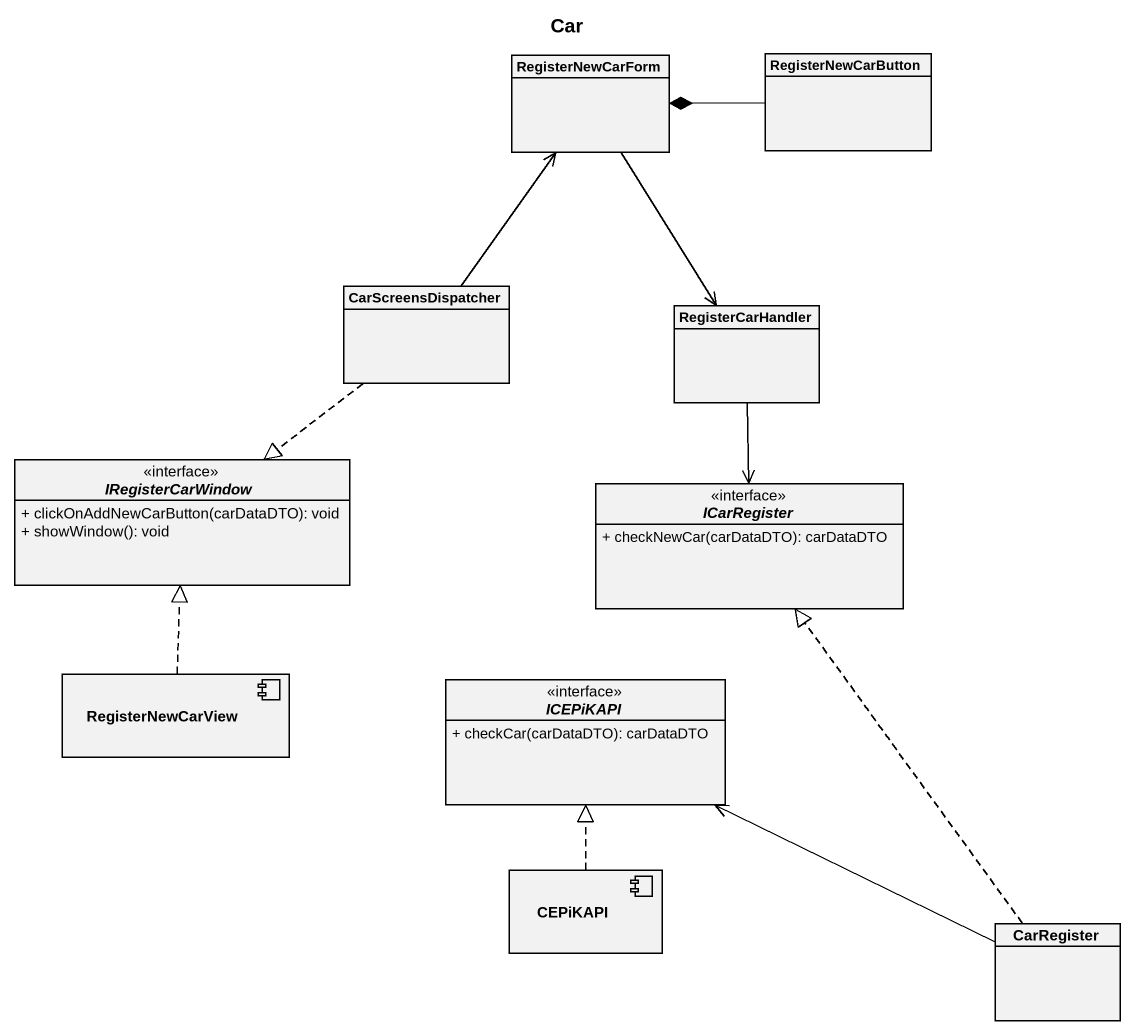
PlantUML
@startuml
title Car
allowmixing
hide circle
hide empty members
skinparam classAttributeIconSize 0
class RegisterNewCarForm
class RegisterNewCarButton
class CarScreensDispatcher
class RegisterCarHandler
interface IRegisterCarWindow {
  + clickOnAddNewCarButton(carDataDTO): void
  + showWindow(): void
}
interface ICarRegister {
  + checkNewCar(carDataDTO): carDataDTO
}
component RegisterNewCarView
interface ICEPiKAPI {
  + checkCar(carDataDTO): carDataDTO
}
component CEPiKAPI
class CarRegister
RegisterNewCarForm --> RegisterCarHandler
RegisterNewCarButton -left-* RegisterNewCarForm
CarScreensDispatcher -up-> RegisterNewCarForm
CarScreensDispatcher ..|> IRegisterCarWindow
RegisterCarHandler --> ICarRegister
RegisterNewCarView .up.|> IRegisterCarWindow
CEPiKAPI .up.|> ICEPiKAPI
CarRegister .up.|> ICarRegister
CarRegister -left-> ICEPiKAPI
@enduml
